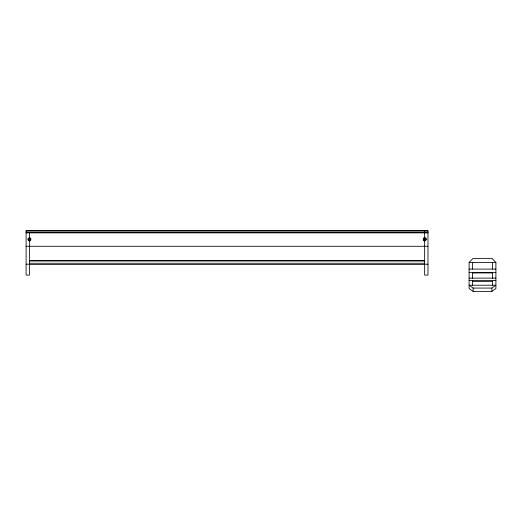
<?xml version="1.0" encoding="UTF-8"?>
<svg xmlns="http://www.w3.org/2000/svg" width="522" height="522" viewBox="0 0 522 522"><rect width="100%" height="100%" fill="white"/><g stroke="black" fill="none" stroke-linecap="round" stroke-linejoin="round"><path stroke-width="0.78" d="M423.296 239.089C423.603 237.575 422.755 240.87 424.64 240.629A1.338 1.338 0 0 0 425.587 238.339M469.108 262.39L473.128 258.37L491.881 258.37L495.9 262.39L495.9 288.535L491.881 291.38L473.128 291.38L469.108 288.535L469.108 262.39L495.9 262.39M491.881 288.066L495.9 285.221L469.108 285.221L473.128 288.066L491.881 288.066L491.881 291.38M423.968 237.934L424.64 237.751A1.338 1.338 0 0 1 425.306 237.934M423.968 238.13L424.64 237.947A1.338 1.338 0 0 1 425.306 238.13M26.1 231.096L427.988 231.096M26.1 232.394L427.988 232.394M26.1 232.871L427.988 232.871M26.1 246.267L427.988 246.267M29.447 260.765L424.64 260.765M29.447 260.843L424.64 260.843M29.447 263.264L424.64 263.264M26.1 264.191L29.447 264.191M424.64 264.191L427.988 264.191M29.447 264.478L424.64 264.478M469.108 269.084L495.9 269.084M469.108 272.432L495.9 272.432M472.456 272.947L492.553 272.947M469.108 278.115L495.9 278.115M469.108 280.484L495.9 280.484M472.456 281.436L492.553 281.436M423.342 239.637L424.64 240.433A1.338 1.338 0 0 0 425.802 238.423M492.553 262.39L492.553 269.084M492.553 272.432L492.553 278.631M492.553 280.484L492.553 285.377M473.128 288.066L473.128 291.38M472.456 262.39L472.456 269.084M472.456 272.432L472.456 278.631M472.456 280.484L472.456 285.377M424.64 231.096L424.64 232.629M424.64 232.871L424.64 238.228M424.64 238.658L424.64 275.094L427.988 275.094L427.988 230.62L26.1 230.62L26.1 275.094L29.447 275.094L29.447 240.433A1.338 1.338 0 0 0 30.609 238.423M29.447 232.871L29.447 238.228M425.932 238.143A1.338 1.338 0 0 1 423.342 238.143M425.587 238.384A1.338 1.338 0 0 1 423.694 238.384M29.447 240.433A1.338 1.338 0 0 1 28.286 238.423M29.101 237.797A1.338 1.338 0 0 1 30.119 237.934M30.746 238.143A1.338 1.338 0 0 1 28.155 238.143M30.393 238.267A1.338 1.338 0 0 1 28.501 238.267M30.609 238.313A1.338 1.338 0 0 1 28.501 238.587M423.968 240.727A1.338 1.338 0 0 0 425.978 239.565A1.338 1.338 0 0 0 423.968 238.41A1.338 1.338 0 0 0 423.968 240.727M28.501 240.512A1.338 1.338 0 0 0 30.746 239.911A1.338 1.338 0 0 0 29.101 238.273A1.338 1.338 0 0 0 28.501 240.512"/></g></svg>
